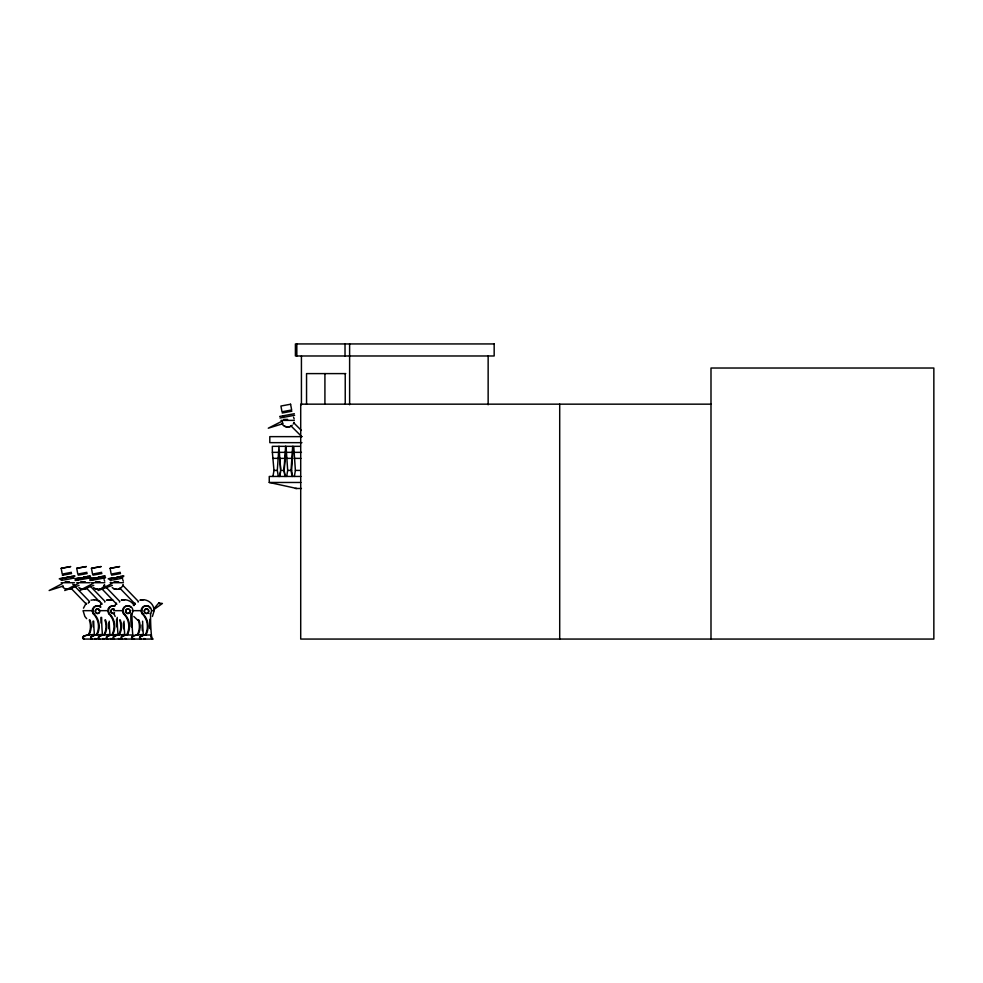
<?xml version="1.0" encoding="UTF-8"?>
<svg xmlns="http://www.w3.org/2000/svg" width="983" height="983" viewBox="0 0 983 983"><rect width="100%" height="100%" fill="white"/><g stroke="black" fill="none" stroke-linecap="round" stroke-linejoin="round"><path stroke-width="1.47" d="M285.611 446.331L283.964 470.415L284.996 476.448M292.676 446.331L291.029 470.415L292.062 476.448M292.627 476.448L291.595 470.415L293.241 446.331L286.041 446.331L287.687 470.415L286.655 476.448M278.349 476.448L277.317 470.415L278.963 446.331L280.622 470.415L279.59 476.448M285.181 476.448L284.161 470.415L285.758 452.352L272.377 452.352L272.328 446.331L285.807 446.331M153.631 609.755L162.416 603.476L158.791 603.009L159.836 603.832M154.061 611.045L152.402 616.464M272.942 476.448L273.974 470.415L272.377 452.352M279.786 476.448L280.56 471.926M294.359 476.448L295.392 470.415L293.745 446.331L300.38 446.331M83.481 608.194L86.148 603.181M73.528 586.237L74.253 584.652M104.579 584.652C103.313 589.235 96.985 590.918 93.606 587.588M123.182 584.652C121.929 589.235 115.601 590.918 112.222 587.588M293.327 423.919L294.052 422.321M89.17 602.112L89.465 601.449L72.767 584.172M104.739 602.112L105.046 601.449L90.436 586.323M119.484 602.112L119.791 601.449L104.137 585.254M138.099 602.112L138.406 601.449L122.752 585.254M100.057 605.516L101.728 603.181M114.802 605.516L116.473 603.181M133.418 605.516L135.076 603.181M154.024 608.526L158.791 603.009M88.888 602.456L88.163 603.206M111.988 578.434L112.713 577.685M282.944 416.46L283.755 415.649M281.974 423.919C284.062 427.396 289.297 428.072 292.221 425.258M62.175 586.237C64.264 589.726 69.498 590.402 72.423 587.588M83.432 589.37L87.991 587.588M62.445 583.546L49.15 590.525L63.391 585.991M282.047 421.216L268.285 428.195L283.03 423.661M61.13 568.309L70.739 566.564L61.204 568.358L62.236 574.097L71.378 572.327M76.711 568.309L86.32 566.564L76.711 568.309L77.804 574.097L86.946 572.327M91.456 568.309L101.065 566.564L91.456 568.309L92.549 574.097L101.691 572.327M78.21 575.178L87.168 573.556M92.955 575.178L101.913 573.556M110.071 568.309L119.68 566.564L110.133 568.358L111.165 574.097L120.307 572.327M111.57 575.178L120.528 573.556M289.162 426.892L290.796 426.278M69.363 589.222L70.997 588.608M84.943 589.222L86.565 588.608M99.688 589.222L101.323 588.608M118.292 589.222L119.926 588.608M63.207 575.03L62.384 575.288L71.599 573.556M63.625 577.906L62.789 578.176L72.091 576.419M79.205 577.906C76.969 578.901 90.362 576.443 86.971 576.493M93.95 577.906C91.726 578.901 105.107 576.443 101.716 576.493M112.553 577.906C110.317 578.889 123.735 576.456 120.331 576.493M61.794 579.749C56.375 581.678 80.643 577.107 72.177 577.844M110.735 579.749C105.304 581.678 129.572 577.107 121.106 577.844M62.937 577.881C47.651 581.358 85.619 574.588 71.894 576.296M78.505 577.881C63.231 581.358 101.2 574.588 87.475 576.296M78.787 579.429C63.502 582.907 101.47 576.136 87.757 577.844M93.25 577.881C77.976 581.358 115.945 574.588 102.22 576.296M93.532 579.429C78.247 582.907 116.227 576.136 102.502 577.844M111.865 577.881C96.58 581.358 134.56 574.588 120.835 576.296M282.207 413.007L291.877 411.213M279.688 416.448L294.347 413.72M279.971 417.996L294.642 415.281M66.77 577.242L69.302 576.8M83.616 577.009L84.87 576.8M98.361 577.009L99.615 576.8M116.977 577.009L118.23 576.8M90.977 600.183L94.528 599.716L99.959 601.363M109.371 599.716L106.545 600.183L112.934 600.183L109.74 599.753M124.853 599.716L121.29 600.183C126.168 598.672 131.747 601.043 134.155 605.516M143.469 599.716L139.905 600.183C145.742 598.328 152.451 602.21 153.778 608.194M94.159 599.753L94.528 599.716M345.758 373.601L306.549 373.601L306.549 404.308M710.992 404.16L300.712 404.16L300.712 639.061L933.85 639.061L933.85 368.023L710.992 368.023L710.992 639.061M283.632 419.422L287.614 419.422M280.991 420.38L294.31 420.38M301.978 436.636L269.809 436.636L269.809 442.657L301.941 442.657M286.09 452.352L293.192 452.352M293.794 452.352L301.462 452.352M272.942 458.373L278.349 458.373M279.59 458.373L285.181 458.373M286.655 458.373L292.627 458.373M294.359 458.373L300.896 458.373M273.974 470.415L277.317 470.415M280.622 470.415L284.161 470.415M287.687 470.415L291.595 470.415M295.392 470.415L299.876 470.415M300.896 476.448L269.256 476.448L269.256 482.469L296.829 488.49M269.256 482.469L300.884 482.469M295.404 488.49L301.425 488.49M65.136 581.752L69.4 581.752M80.704 581.752L85.3 581.752M95.449 581.752L100.045 581.752M114.065 581.752L118.66 581.752M61.192 582.71L74.511 582.71M76.76 582.71L90.092 582.71M91.505 582.71L104.837 582.71M110.121 582.71L123.453 582.71M97.047 605.725L97.735 605.725M112.615 605.725L113.303 605.725M127.36 605.725L128.06 605.725M145.976 605.725L146.664 605.725M83.236 610.664L92.783 610.664M98.816 610.664L108.351 610.664M113.561 610.664L123.108 610.664M132.164 610.664L141.712 610.664M151.861 610.664L154.024 610.664M101.642 617.398A188.933 182.494 -90 0 0 102.416 634.404L96.26 635.006A17.399 16.809 -90 0 0 93.102 613.613L93.79 613.613A5.001 4.829 -90 0 1 100.954 607.003M115.036 606.056A5.001 4.829 -90 0 0 109.371 613.613L108.671 613.613A17.399 16.809 -90 0 1 111.841 635.006L117.985 634.404A188.933 182.494 90 0 1 117.223 617.398M121.794 639.061A1.548 1.499 -90 0 1 121.794 636.296L122.494 636.296A12.066 11.661 -90 0 1 127.274 635.006A17.399 16.809 -90 0 0 124.116 613.613L123.416 613.613A5.001 4.829 -90 0 1 130.579 607.003M131.304 613.613A188.933 182.494 -90 0 0 131.525 626.859A188.933 182.494 90 0 1 131.304 613.613L132.005 613.613A188.933 182.494 90 0 0 132.73 634.404L132.914 636.296M151.407 635.006L145.201 635.006A17.399 16.809 -90 0 0 142.019 613.613L142.719 613.613A17.399 16.809 -90 0 1 145.889 635.006A12.066 11.661 -90 0 0 141.11 636.296L140.409 636.296A1.548 1.499 -90 0 0 140.409 639.061M149.92 613.613L150.608 613.613A188.933 182.494 90 0 0 151.345 634.404L151.517 636.296A3.871 3.735 -90 0 0 153.09 639.061L83.469 639.061A1.548 1.499 -90 0 1 83.469 636.296A12.066 11.661 -90 0 1 88.261 635.006L94.405 634.404A188.933 182.494 -90 0 1 93.68 621.182M99.05 639.061A1.548 1.499 -90 0 1 99.05 636.296A12.066 11.661 -90 0 1 103.829 635.006L109.973 634.404A188.933 182.494 -90 0 1 109.248 621.182M113.795 639.061A1.548 1.499 -90 0 1 113.795 636.296A12.066 11.661 90 0 1 118.574 635.006L124.718 634.404A188.933 182.494 -90 0 1 124.005 621.182M132.791 635.006L126.586 635.006A12.066 11.661 90 0 0 121.794 636.296A12.066 11.661 -90 0 1 126.586 635.006A17.399 16.809 -90 0 0 123.416 613.613M132.41 639.061A1.548 1.499 -90 0 1 132.41 636.296A12.066 11.661 90 0 1 137.19 635.006L143.334 634.404A188.933 182.494 -90 0 1 142.609 621.182M83.469 636.296L84.157 636.296A12.066 11.661 90 0 1 88.949 635.006A17.399 16.809 -90 0 0 89.994 619.99M93.79 613.613A17.399 16.809 -90 0 1 96.961 635.006A12.066 11.661 -90 0 0 92.169 636.296L91.48 636.296A1.548 1.499 -90 0 0 91.468 639.061M99.05 636.296L99.738 636.296A12.066 11.661 -90 0 1 104.517 635.006A17.399 16.809 -90 0 0 105.562 619.99M107.049 639.061A1.548 1.499 -90 0 1 107.049 636.296L107.749 636.296A12.066 11.661 90 0 1 112.529 635.006A17.399 16.809 -90 0 0 109.371 613.613M113.795 636.296L114.483 636.296A12.066 11.661 -90 0 1 119.262 635.006A17.399 16.809 -90 0 0 120.307 619.99M132.213 636.296L133.098 636.296A12.066 11.661 -90 0 1 137.878 635.006A17.399 16.809 -90 0 0 138.922 619.99M150.829 636.296L151.517 636.296M287.65 427.04L284.505 426.278M116.78 589.37L113.647 588.608M98.177 589.37L95.032 588.608M67.852 589.37L64.706 588.608M80.274 588.608L81.908 589.222L78.861 587.588M92.869 583.583L79.476 590.525L93.778 585.376M78.124 583.583L64.731 590.525L79.033 585.376M110.649 582.255L111.878 582.894M137.939 620.334L133.786 616.464M111.607 583.705L98.079 590.525L112.381 585.376M293.806 422.887L301.376 430.443M290.894 425.799L301.707 436.599M119.766 588.08L135.421 604.287M102.195 589.161L116.805 604.287M86.406 588.08L102.06 604.287M70.825 588.08L86.479 604.287M86.676 618.676L84.857 616.464L83.199 611.045M113.991 613.859L115.171 616.464M282.416 422.125L282.662 422.751M293.561 417.234L294.163 418.869M122.691 579.565L123.305 581.186M104.075 579.565L104.69 581.186M279.786 458.373L280.683 468.916M559.708 404.16L559.708 639.061M488.146 355.981L488.146 404.775M349.616 343.939L349.616 404.775M345.23 373.601L345.23 404.308M345.021 343.939L345.021 355.981M324.918 373.601L324.918 404.308M301.425 355.981L301.425 404.775M296.829 343.939L296.829 355.981M142.031 613.613A5.001 4.829 -90 0 1 143.469 606.462A5.001 4.829 -90 0 1 150.264 608.428M149.92 621.182A188.933 182.494 90 0 0 150.227 628.751A188.933 182.494 -90 0 1 149.907 619.29M152.39 639.061A3.871 3.735 -90 0 1 150.854 636.566M145.079 639.061A3.871 3.735 -90 0 1 144.476 638.52M144.39 639.061A3.871 3.735 -90 0 1 143.788 638.52M138.234 619.99A17.399 16.809 -90 0 1 137.19 635.006M142.351 630.631A188.933 182.494 90 0 1 142.043 624.967M133.098 639.061A1.548 1.499 -90 0 1 133.098 636.296M142.719 613.613A5.001 4.829 -90 0 1 143.457 607.003A5.001 4.829 -90 0 1 149.883 607.003A5.001 4.829 -90 0 1 150.608 613.613M141.11 639.061A1.548 1.499 -90 0 1 141.11 636.296M133.774 639.061A3.871 3.735 -90 0 1 133.172 638.52M126.463 639.061A3.871 3.735 -90 0 1 125.873 638.52M125.775 639.061A3.871 3.735 -90 0 1 125.173 638.52M123.612 628.751A188.933 182.494 90 0 1 123.354 623.075M119.619 619.99A17.399 16.809 -90 0 1 118.574 635.006M114.483 639.061A1.548 1.499 -90 0 1 114.483 636.296M124.116 613.613A5.001 4.829 -90 0 1 124.841 607.003A5.001 4.829 -90 0 1 131.267 607.003A5.001 4.829 -90 0 1 132.005 613.613M122.494 639.061A1.548 1.499 -90 0 1 122.494 636.296M134.474 639.061A3.871 3.735 -90 0 1 133.872 638.52M107.049 636.296A12.066 11.661 90 0 1 111.829 635.006M108.658 613.613A5.001 4.829 -90 0 1 114.335 606.056M116.768 626.859A188.933 182.494 -90 0 1 116.535 619.29M114.372 613.171A2.285 2.199 -90 0 1 111.067 611.193A2.285 2.199 -90 0 1 114.372 609.214M114.581 612.814A2.285 2.199 -90 0 1 110.895 611.782A2.285 2.199 -90 0 1 113.586 608.993M119.029 639.061A3.871 3.735 -90 0 1 118.427 638.52M111.718 639.061A3.871 3.735 -90 0 1 111.116 638.52M111.03 639.061A3.871 3.735 -90 0 1 110.428 638.52M108.867 628.751A188.933 182.494 90 0 1 108.609 623.075M104.874 619.99A17.399 16.809 -90 0 1 103.829 635.006M99.738 639.061A1.548 1.499 -90 0 1 99.738 636.296M107.749 639.061A1.548 1.499 -90 0 1 107.749 636.296M119.729 639.061A3.871 3.735 -90 0 1 119.127 638.52M93.09 613.613A5.001 4.829 -90 0 1 100.254 607.003M101.04 623.075A188.933 182.494 90 0 1 100.942 617.398M99.824 611.782A2.285 2.199 -90 0 1 96.432 613.06A2.285 2.199 -90 0 1 96.432 609.325A2.285 2.199 -90 0 1 99.824 610.603M99 612.814A2.285 2.199 -90 0 1 95.756 612.667A2.285 2.199 -90 0 1 96.174 609.325A2.285 2.199 -90 0 1 99.357 610.05M103.461 639.061A3.871 3.735 -90 0 1 102.859 638.52M96.15 639.061A3.871 3.735 -90 0 1 95.548 638.52M95.462 639.061A3.871 3.735 -90 0 1 94.86 638.52M93.188 626.859A188.933 182.494 90 0 1 92.992 621.182M89.293 619.99A17.399 16.809 -90 0 1 88.261 635.006M84.157 639.061A1.548 1.499 -90 0 1 84.157 636.296M92.169 639.061A1.548 1.499 -90 0 1 92.169 636.296M104.161 639.061A3.871 3.735 -90 0 1 103.559 638.52M290.587 404.234L280.929 406.028L281.986 411.779L291.656 409.985L290.587 404.234M494.166 343.939L295.404 343.939L295.404 355.981L494.166 355.981L494.166 343.939M145.189 635.006A12.066 11.661 90 0 0 140.409 636.296A12.066 11.661 -90 0 1 145.201 635.006M148.187 612.814A2.285 2.199 -90 0 0 147.204 608.993A2.285 2.199 -90 0 0 144.501 611.782A2.285 2.199 -90 0 0 148.187 612.814M147.929 612.814A2.285 2.199 -90 0 0 146.946 608.993A2.285 2.199 -90 0 0 144.243 611.782A2.285 2.199 -90 0 0 147.929 612.814M129.928 612.335A2.285 2.199 -90 0 0 128.023 608.919A2.285 2.199 -90 0 0 126.107 612.335A2.285 2.199 -90 0 0 129.928 612.335M129.326 612.814A2.285 2.199 -90 0 0 128.331 608.993A2.285 2.199 -90 0 0 125.64 611.782A2.285 2.199 -90 0 0 129.326 612.814M96.26 635.006A12.066 11.661 90 0 0 91.468 636.296A12.066 11.661 -90 0 1 96.26 635.006"/></g></svg>
